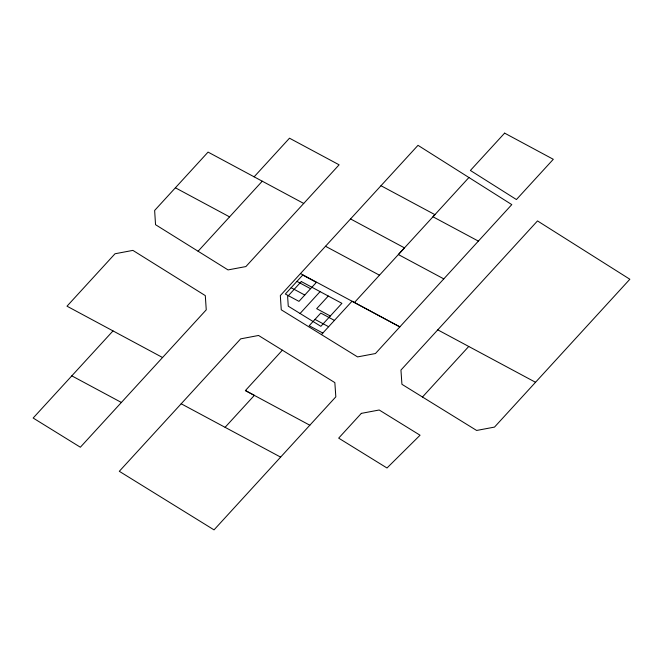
<?xml version="1.0" encoding="UTF-8"?>
<svg xmlns="http://www.w3.org/2000/svg" width="663" height="663" viewBox="0 0 663 663"><rect width="100%" height="100%" fill="white"/><g stroke="black" fill="none" stroke-linecap="round" stroke-linejoin="round"><path stroke-width="0.99" d="M254.12 176.83L289.491 138.194L339.116 164.814L245.89 266.567L228.031 269.916L155.54 224.691L154.636 210.461L208.066 152.1L303.72 203.45M309.82 425.223L214.033 529.87L119.307 471.302L240.677 338.851L258.545 335.47L334.848 382.609L335.826 396.839L309.82 425.223L245.393 390.565L282.372 350.18M354.44 302.527L404.48 247.879L350.545 218.939M468.923 177.51L432.972 216.784L478.379 241.108L511.795 204.61L417.997 145.33L280.325 295.582L281.261 309.803L357.572 356.909L375.44 353.536L478.379 241.108M422.48 397.013L476.639 430.461L494.515 427.088L629.85 279.247L537.502 220.92L400.949 370.07L401.927 384.3L422.48 397.013L468.749 346.467M113.008 330.912L33.15 418.03L80.356 447.218L206.251 309.836L205.306 295.615L132.89 250.39L115.014 253.763L66.996 306.19L162.559 357.514M198.088 251.236L262.258 181.198M300.074 313.483L320.088 291.637M328.276 296.029L316.674 308.685L330.307 316.011M225.089 427.32L254.36 395.363L245.393 390.565M321.406 334.591L352.028 301.234L399.847 326.876L300.488 273.554M443.787 278.883L398.372 254.551L434.92 214.655L380.985 185.723M325.508 246.263L379.476 275.203M175.388 187.786L229.572 216.876M437.771 329.851L535.522 382.286M296.941 281.385L310.574 288.703M291.14 287.709L304.773 295.035M334.417 320.395L320.784 313.077L309.19 325.732L322.823 333.058M314.991 319.4L328.624 326.726M181.173 403.767L280.631 457.122M71.803 375.846L121.37 402.449M361.335 413.372L338.669 438.135L387.001 467.995L420.052 435.218L379.203 409.999L361.335 413.372M302.734 275.054L285.339 294.041L298.972 301.367L316.367 282.38L302.734 275.054M301.309 281.551L287.618 296.494L288.264 306.19L320.867 326.32L341.909 303.347L301.309 281.551M504.618 133.13L470.39 170.466L516.427 199.546L553.298 159.294L504.618 133.13"/></g></svg>
